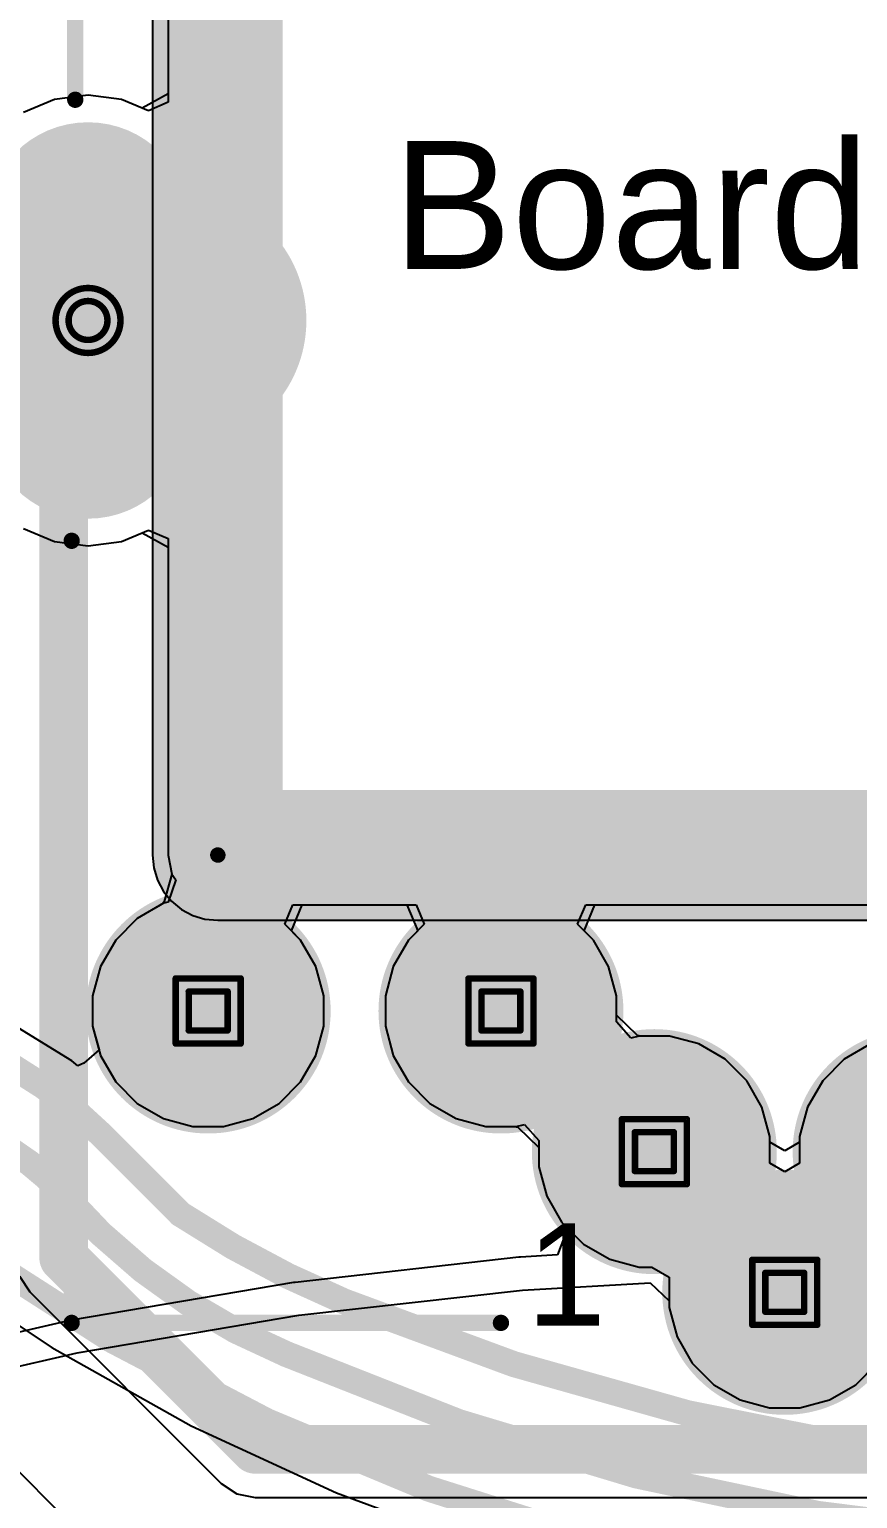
# Model space of a CAD drawing. Header units: inches. Extents: x -30 to 282, y -86 to 78.
# Drawn here: x 3.61 to 10.09, y -15.63 to -4.14 of the extents above; entities that cross this region are included whole.
import ezdxf

# ---------------------------------------------------------------- set-up
doc = ezdxf.new("R2010")
doc.units = ezdxf.units.IN
for name, color, linetype in [('Board Outline', 216, 'Continuous'), ('Bottom Layer', 5, 'Continuous'), ('Bottom Solder', 6, 'Continuous'), ('Drill Drawing', 1, 'Continuous'), ('GND 01', 76, 'Continuous'), ('GND 02', 16, 'Continuous'), ('Mechanical 13', 56, 'Continuous'), ('Multi-Layer', 9, 'Continuous'), ('Pad Holes', 156, 'Continuous'), ('PWR', 156, 'Continuous'), ('SIG 01', 90, 'Continuous'), ('Top Layer', 1, 'Continuous'), ('Top Overlay', 2, 'Continuous'), ('Top Solder', 216, 'Continuous')]:
    doc.layers.add(name, color=color, linetype=linetype)
doc.styles.add('Arial', font='', dxfattribs={"height": 0.2})
doc.styles.get('Arial').set_extended_font_data('Arial')

# ---------------------------------------------------------------- blocks, each defined once
blk = doc.blocks.new('RC01835_108')
at = {"layer": 'Bottom Layer'}
h = blk.add_hatch(color=5, dxfattribs=at)
edge = h.paths.add_edge_path()
edge.add_arc((-8, 3.05), 0.75, 180, 360)
edge.add_line((-7.25, 3.05), (-7.25, 4.55))
edge.add_arc((-8, 4.55), 0.75, 0, 180)
edge.add_line((-8.75, 4.55), (-8.75, 3.05))
h = blk.add_hatch(color=5, dxfattribs=at)
edge = h.paths.add_edge_path()
edge.add_arc((-7.06, -1.6), 0.65, 0, 360)
h = blk.add_hatch(color=5, dxfattribs=at)
edge = h.paths.add_edge_path()
edge.add_arc((-4.77, -1.6), 0.65, 0, 360)
h = blk.add_hatch(color=5, dxfattribs=at)
edge = h.paths.add_edge_path()
edge.add_arc((-3.57, -2.7), 0.65, 0, 360)
h = blk.add_hatch(color=5, dxfattribs=at)
edge = h.paths.add_edge_path()
edge.add_arc((-1.53, -2.7), 0.65, 0, 360)
h = blk.add_hatch(color=5, dxfattribs=at)
edge = h.paths.add_edge_path()
edge.add_arc((-2.55, -3.8), 0.65, 0, 360)
at = {"layer": 'Bottom Solder'}
h = blk.add_hatch(color=6, dxfattribs=at)
edge = h.paths.add_edge_path()
edge.add_arc((-8, 3.05), 0.8, 180, 360)
edge.add_line((-7.2, 3.05), (-7.2, 4.55))
edge.add_arc((-8, 4.55), 0.8, 0, 180)
edge.add_line((-8.8, 4.55), (-8.8, 3.05))
h = blk.add_hatch(color=6, dxfattribs=at)
edge = h.paths.add_edge_path()
edge.add_arc((-7.06, -1.6), 0.7, 0, 360)
h = blk.add_hatch(color=6, dxfattribs=at)
edge = h.paths.add_edge_path()
edge.add_arc((-4.77, -1.6), 0.7, 0, 360)
h = blk.add_hatch(color=6, dxfattribs=at)
edge = h.paths.add_edge_path()
edge.add_arc((-3.57, -2.7), 0.7, 0, 360)
h = blk.add_hatch(color=6, dxfattribs=at)
edge = h.paths.add_edge_path()
edge.add_arc((-1.53, -2.7), 0.7, 0, 360)
h = blk.add_hatch(color=6, dxfattribs=at)
edge = h.paths.add_edge_path()
edge.add_arc((-2.55, -3.8), 0.7, 0, 360)
at = {"layer": 'GND 01'}
h = blk.add_hatch(color=76, dxfattribs=at)
edge = h.paths.add_edge_path()
edge.add_arc((-8.7, 3.8), 1.008, 90, 270)
edge.add_line((-8.7, 2.792), (-7.3, 2.792))
edge.add_arc((-7.3, 3.8), 1.008, 270, 450)
edge.add_line((-7.3, 4.808), (-8.7, 4.808))
h = blk.add_hatch(color=76, dxfattribs=at)
edge = h.paths.add_edge_path()
edge.add_arc((-7.06, -1.6), 0.958, 0, 360)
h = blk.add_hatch(color=76, dxfattribs=at)
edge = h.paths.add_edge_path()
edge.add_arc((-4.77, -1.6), 0.958, 0, 360)
h = blk.add_hatch(color=76, dxfattribs=at)
edge = h.paths.add_edge_path()
edge.add_arc((-3.57, -2.7), 0.958, 0, 360)
h = blk.add_hatch(color=76, dxfattribs=at)
edge = h.paths.add_edge_path()
edge.add_arc((-1.53, -2.7), 0.958, 0, 360)
h = blk.add_hatch(color=76, dxfattribs=at)
edge = h.paths.add_edge_path()
edge.add_arc((-2.55, -3.8), 0.958, 0, 360)
at = {"layer": 'GND 02'}
h = blk.add_hatch(color=16, dxfattribs=at)
edge = h.paths.add_edge_path()
edge.add_arc((-8.7, 3.8), 1.008, 90, 270)
edge.add_line((-8.7, 2.792), (-7.3, 2.792))
edge.add_arc((-7.3, 3.8), 1.008, 270, 450)
edge.add_line((-7.3, 4.808), (-8.7, 4.808))
h = blk.add_hatch(color=16, dxfattribs=at)
edge = h.paths.add_edge_path()
edge.add_arc((-7.06, -1.6), 0.958, 0, 360)
h = blk.add_hatch(color=16, dxfattribs=at)
edge = h.paths.add_edge_path()
edge.add_arc((-4.77, -1.6), 0.958, 0, 360)
h = blk.add_hatch(color=16, dxfattribs=at)
edge = h.paths.add_edge_path()
edge.add_arc((-3.57, -2.7), 0.958, 0, 360)
h = blk.add_hatch(color=16, dxfattribs=at)
edge = h.paths.add_edge_path()
edge.add_arc((-1.53, -2.7), 0.958, 0, 360)
h = blk.add_hatch(color=16, dxfattribs=at)
edge = h.paths.add_edge_path()
edge.add_arc((-2.55, -3.8), 0.958, 0, 360)
at = {"layer": 'Multi-Layer'}
h = blk.add_hatch(color=9, dxfattribs=at)
edge = h.paths.add_edge_path()
edge.add_arc((-8, 3.05), 0.75, 180, 360)
edge.add_line((-7.25, 3.05), (-7.25, 4.55))
edge.add_arc((-8, 4.55), 0.75, 0, 180)
edge.add_line((-8.75, 4.55), (-8.75, 3.05))
h = blk.add_hatch(color=9, dxfattribs=at)
edge = h.paths.add_edge_path()
edge.add_arc((-7.06, -1.6), 0.65, 0, 360)
h = blk.add_hatch(color=9, dxfattribs=at)
edge = h.paths.add_edge_path()
edge.add_arc((-4.77, -1.6), 0.65, 0, 360)
h = blk.add_hatch(color=9, dxfattribs=at)
edge = h.paths.add_edge_path()
edge.add_arc((-3.57, -2.7), 0.65, 0, 360)
h = blk.add_hatch(color=9, dxfattribs=at)
edge = h.paths.add_edge_path()
edge.add_arc((-1.53, -2.7), 0.65, 0, 360)
h = blk.add_hatch(color=9, dxfattribs=at)
edge = h.paths.add_edge_path()
edge.add_arc((-2.55, -3.8), 0.65, 0, 360)
at = {"layer": 'Pad Holes'}
h = blk.add_hatch(color=7, dxfattribs=at)
edge = h.paths.add_edge_path()
edge.add_arc((-8, 3.1), 0.5, 180, 360)
edge.add_line((-7.5, 3.1), (-7.5, 4.5))
edge.add_arc((-8, 4.5), 0.5, 0, 180)
edge.add_line((-8.5, 4.5), (-8.5, 3.1))
h = blk.add_hatch(color=7, dxfattribs=at)
edge = h.paths.add_edge_path()
edge.add_arc((-7.06, -1.6), 0.45, 0, 360)
h = blk.add_hatch(color=7, dxfattribs=at)
edge = h.paths.add_edge_path()
edge.add_arc((-4.77, -1.6), 0.45, 0, 360)
h = blk.add_hatch(color=7, dxfattribs=at)
edge = h.paths.add_edge_path()
edge.add_arc((-3.57, -2.7), 0.45, 0, 360)
h = blk.add_hatch(color=7, dxfattribs=at)
edge = h.paths.add_edge_path()
edge.add_arc((-1.53, -2.7), 0.45, 0, 360)
h = blk.add_hatch(color=7, dxfattribs=at)
edge = h.paths.add_edge_path()
edge.add_arc((-2.55, -3.8), 0.45, 0, 360)
at = {"layer": 'PWR'}
h = blk.add_hatch(color=156, dxfattribs=at)
edge = h.paths.add_edge_path()
edge.add_arc((-8, 3.05), 0.75, 180, 360)
edge.add_line((-7.25, 3.05), (-7.25, 4.55))
edge.add_arc((-8, 4.55), 0.75, 0, 180)
edge.add_line((-8.75, 4.55), (-8.75, 3.05))
h = blk.add_hatch(color=156, dxfattribs=at)
edge = h.paths.add_edge_path()
edge.add_arc((-7.06, -1.6), 0.65, 0, 360)
h = blk.add_hatch(color=156, dxfattribs=at)
edge = h.paths.add_edge_path()
edge.add_arc((-4.77, -1.6), 0.65, 0, 360)
h = blk.add_hatch(color=156, dxfattribs=at)
edge = h.paths.add_edge_path()
edge.add_arc((-3.57, -2.7), 0.65, 0, 360)
h = blk.add_hatch(color=156, dxfattribs=at)
edge = h.paths.add_edge_path()
edge.add_arc((-1.53, -2.7), 0.65, 0, 360)
h = blk.add_hatch(color=156, dxfattribs=at)
edge = h.paths.add_edge_path()
edge.add_arc((-2.55, -3.8), 0.65, 0, 360)
at = {"layer": 'SIG 01'}
h = blk.add_hatch(color=90, dxfattribs=at)
edge = h.paths.add_edge_path()
edge.add_arc((-8, 3.05), 0.75, 180, 360)
edge.add_line((-7.25, 3.05), (-7.25, 4.55))
edge.add_arc((-8, 4.55), 0.75, 0, 180)
edge.add_line((-8.75, 4.55), (-8.75, 3.05))
h = blk.add_hatch(color=90, dxfattribs=at)
edge = h.paths.add_edge_path()
edge.add_arc((-7.06, -1.6), 0.65, 0, 360)
h = blk.add_hatch(color=90, dxfattribs=at)
edge = h.paths.add_edge_path()
edge.add_arc((-4.77, -1.6), 0.65, 0, 360)
h = blk.add_hatch(color=90, dxfattribs=at)
edge = h.paths.add_edge_path()
edge.add_arc((-3.57, -2.7), 0.65, 0, 360)
h = blk.add_hatch(color=90, dxfattribs=at)
edge = h.paths.add_edge_path()
edge.add_arc((-1.53, -2.7), 0.65, 0, 360)
h = blk.add_hatch(color=90, dxfattribs=at)
edge = h.paths.add_edge_path()
edge.add_arc((-2.55, -3.8), 0.65, 0, 360)
at = {"layer": 'Top Layer'}
h = blk.add_hatch(color=1, dxfattribs=at)
edge = h.paths.add_edge_path()
edge.add_arc((-8, 3.05), 0.75, 180, 360)
edge.add_line((-7.25, 3.05), (-7.25, 4.55))
edge.add_arc((-8, 4.55), 0.75, 0, 180)
edge.add_line((-8.75, 4.55), (-8.75, 3.05))
h = blk.add_hatch(color=1, dxfattribs=at)
edge = h.paths.add_edge_path()
edge.add_arc((-7.06, -1.6), 0.65, 0, 360)
h = blk.add_hatch(color=1, dxfattribs=at)
edge = h.paths.add_edge_path()
edge.add_arc((-4.77, -1.6), 0.65, 0, 360)
h = blk.add_hatch(color=1, dxfattribs=at)
edge = h.paths.add_edge_path()
edge.add_arc((-3.57, -2.7), 0.65, 0, 360)
h = blk.add_hatch(color=1, dxfattribs=at)
edge = h.paths.add_edge_path()
edge.add_arc((-1.53, -2.7), 0.65, 0, 360)
h = blk.add_hatch(color=1, dxfattribs=at)
edge = h.paths.add_edge_path()
edge.add_arc((-2.55, -3.8), 0.65, 0, 360)
at = {"layer": 'Top Solder'}
h = blk.add_hatch(color=216, dxfattribs=at)
edge = h.paths.add_edge_path()
edge.add_arc((-8, 3.05), 0.8, 180, 360)
edge.add_line((-7.2, 3.05), (-7.2, 4.55))
edge.add_arc((-8, 4.55), 0.8, 0, 180)
edge.add_line((-8.8, 4.55), (-8.8, 3.05))
h = blk.add_hatch(color=216, dxfattribs=at)
edge = h.paths.add_edge_path()
edge.add_arc((-7.06, -1.6), 0.7, 0, 360)
h = blk.add_hatch(color=216, dxfattribs=at)
edge = h.paths.add_edge_path()
edge.add_arc((-4.77, -1.6), 0.7, 0, 360)
h = blk.add_hatch(color=216, dxfattribs=at)
edge = h.paths.add_edge_path()
edge.add_arc((-3.57, -2.7), 0.7, 0, 360)
h = blk.add_hatch(color=216, dxfattribs=at)
edge = h.paths.add_edge_path()
edge.add_arc((-1.53, -2.7), 0.7, 0, 360)
h = blk.add_hatch(color=216, dxfattribs=at)
edge = h.paths.add_edge_path()
edge.add_arc((-2.55, -3.8), 0.7, 0, 360)
at = {"layer": 'Mechanical 13', "const_width": 0.12}
for points in [[(-6.985, -0.38), (-6.985, 9.01)], [(-6.984, -0.381), (6.982, -0.381)]]:
    blk.add_lwpolyline(points, dxfattribs=at)
at = {"layer": 'Mechanical 13', "const_width": 0.06}
for points in [[(-7.015, -0.38, 1), (-6.955, -0.38, 1)], [(-7.014, -0.381, 1), (-6.954, -0.381, 1)]]:
    blk.add_lwpolyline(points, format="xyb", close=True, dxfattribs=at)
at = {"layer": 'Top Overlay', "const_width": 0.127}
for points in [[(-8.1, 5.526), (-8.1, 11.811)], [(-8.128, 2.077), (-8.128, -4.039)], [(-8.128, -4.039), (-4.77, -4.039)]]:
    blk.add_lwpolyline(points, dxfattribs=at)
at = {"layer": 'Top Overlay', "const_width": 0.0635}
for points in [[(-8.132, 5.526, 1), (-8.068, 5.526, 1)], [(-8.16, 2.077, 1), (-8.096, 2.077, 1)], [(-8.16, -4.039, 1), (-8.096, -4.039, 1)], [(-8.16, -4.039, 1), (-8.096, -4.039, 1)], [(-4.802, -4.039, 1), (-4.738, -4.039, 1)]]:
    blk.add_lwpolyline(points, format="xyb", close=True, dxfattribs=at)
at = {"layer": 'Mechanical 13', "style": 'Arial'}
blk.add_text('Board Cutout', height=1, rotation=360, dxfattribs=at).set_placement((-5.616, 4.203))
at = {"layer": 'Top Overlay', "style": 'Arial'}
blk.add_text('1', height=0.8, rotation=360, dxfattribs=at).set_placement((-4.57, -4.06))

msp = doc.modelspace()

# ---------------------------------------------------------------- linework, layer by layer
at = {"layer": 'Board Outline', "const_width": 0.254}
for points in [[(5.081, -10.593), (5.081, -1.228)], [(5.081, -10.593), (19.048, -10.593)]]:
    msp.add_lwpolyline(points, dxfattribs=at)
at = {"layer": 'Board Outline', "const_width": 0.127}
msp.add_lwpolyline([(5.018, -10.593, 1), (5.145, -10.593, 1)], format="xyb", close=True, dxfattribs=at)
msp.add_lwpolyline([(5.018, -10.593, 1), (5.145, -10.593, 1)], format="xyb", close=True, dxfattribs=at)
at = {"layer": 'Bottom Layer'}
for p, q in [((4.693, -1.617), (4.693, -4.706)), ((3.804, -4.684), (3.56, -4.785)), ((4.066, -4.649), (3.804, -4.684)), ((4.328, -4.684), (4.066, -4.649)), ((4.54, -4.772), (4.328, -4.684)), ((4.693, -4.706), (4.54, -4.772)), ((7.896, -11.134), (7.959, -10.981)), ((7.959, -10.981), (16.173, -10.981)), ((8.019, -11.257), (7.896, -11.134)), ((8.138, -11.463), (8.019, -11.257)), ((8.2, -11.693), (8.138, -11.463)), ((8.2, -11.898), (8.2, -11.693)), ((8.313, -12.025), (8.2, -11.898)), ((8.377, -12.008), (8.313, -12.025)), ((8.615, -12.008), (8.377, -12.008)), ((8.845, -12.07), (8.615, -12.008)), ((9.051, -12.189), (8.845, -12.07)), ((10.187, -12.07), (9.981, -12.189)), ((9.219, -12.357), (9.051, -12.189)), ((9.981, -12.189), (9.813, -12.357)), ((9.338, -12.563), (9.219, -12.357)), ((9.813, -12.357), (9.694, -12.563)), ((9.4, -12.793), (9.338, -12.563)), ((9.694, -12.563), (9.632, -12.793)), ((9.4, -13.002), (9.4, -12.793)), ((9.632, -12.793), (9.632, -13.002)), ((9.516, -13.069), (9.4, -13.002)), ((9.632, -13.002), (9.516, -13.069)), ((3.529, -13.886), (3.611, -14.008)), ((3.611, -14.008), (5.108, -15.506)), ((5.108, -15.506), (5.23, -15.587)), ((5.23, -15.587), (5.374, -15.616)), ((5.374, -15.616), (17.944, -15.616))]:
    msp.add_line(p, q, dxfattribs=at)
at = {"layer": 'Bottom Layer', "const_width": 0.381}
for points in [[(2.402, -6.412), (3.876, -6.412)], [(3.876, -6.602), (4.066, -6.412)], [(3.876, -6.412), (3.912, -6.412)], [(3.912, -6.412), (4.066, -6.412)], [(3.876, -13.743), (3.876, -6.602)], [(3.876, -13.743), (5.374, -15.24)], [(5.374, -15.24), (17.944, -15.24)]]:
    msp.add_lwpolyline(points, dxfattribs=at)
at = {"layer": 'Bottom Layer', "const_width": 0.191}
for points in [[(3.781, -6.412, 1), (3.971, -6.412, 1)], [(3.781, -6.412, 1), (3.971, -6.412, 1)], [(3.816, -6.412, 1), (4.007, -6.412, 1)], [(3.816, -6.412, 1), (4.007, -6.412, 1)], [(3.971, -6.412, 1), (4.161, -6.412, 1)], [(3.971, -6.412, 1), (4.161, -6.412, 1)], [(3.781, -6.602, 1), (3.971, -6.602, 1)], [(3.781, -6.602, 1), (3.971, -6.602, 1)], [(3.781, -13.743, 1), (3.971, -13.743, 1)], [(3.781, -13.743, 1), (3.971, -13.743, 1)], [(5.279, -15.24, 1), (5.469, -15.24, 1)], [(5.279, -15.24, 1), (5.469, -15.24, 1)]]:
    msp.add_lwpolyline(points, format="xyb", close=True, dxfattribs=at)
at = {"layer": 'Drill Drawing'}
for points, const_width in [([(4.32, -6.412, 1), (3.812, -6.412, 1)], 0.0508), ([(4.218, -6.412, 1), (3.914, -6.412, 1)], 0.0508), ([(3.799, -6.412, 1), (3.825, -6.412, 1)], 0.0254), ([(3.901, -6.412, 1), (3.926, -6.412, 1)], 0.0254), ([(4.206, -6.412, 1), (4.231, -6.412, 1)], 0.0254), ([(4.307, -6.412, 1), (4.333, -6.412, 1)], 0.0254), ([(4.739, -11.558, 1), (4.765, -11.558, 1)], 0.0254), ([(4.739, -11.558, 1), (4.765, -11.558, 1)], 0.0254), ([(5.247, -11.558, 1), (5.273, -11.558, 1)], 0.0254), ([(5.247, -11.558, 1), (5.273, -11.558, 1)], 0.0254), ([(7.029, -11.558, 1), (7.055, -11.558, 1)], 0.0254), ([(7.029, -11.558, 1), (7.055, -11.558, 1)], 0.0254), ([(7.537, -11.558, 1), (7.563, -11.558, 1)], 0.0254), ([(7.537, -11.558, 1), (7.563, -11.558, 1)], 0.0254), ([(4.841, -11.66, 1), (4.866, -11.66, 1)], 0.0254), ([(4.841, -11.66, 1), (4.866, -11.66, 1)], 0.0254), ([(5.146, -11.66, 1), (5.171, -11.66, 1)], 0.0254), ([(5.146, -11.66, 1), (5.171, -11.66, 1)], 0.0254), ([(7.131, -11.66, 1), (7.156, -11.66, 1)], 0.0254), ([(7.131, -11.66, 1), (7.156, -11.66, 1)], 0.0254), ([(7.436, -11.66, 1), (7.461, -11.66, 1)], 0.0254), ([(7.436, -11.66, 1), (7.461, -11.66, 1)], 0.0254), ([(4.841, -11.964, 1), (4.866, -11.964, 1)], 0.0254), ([(4.841, -11.964, 1), (4.866, -11.964, 1)], 0.0254), ([(5.146, -11.964, 1), (5.171, -11.964, 1)], 0.0254), ([(5.146, -11.964, 1), (5.171, -11.964, 1)], 0.0254), ([(7.131, -11.964, 1), (7.156, -11.964, 1)], 0.0254), ([(7.131, -11.964, 1), (7.156, -11.964, 1)], 0.0254), ([(7.436, -11.964, 1), (7.461, -11.964, 1)], 0.0254), ([(7.436, -11.964, 1), (7.461, -11.964, 1)], 0.0254), ([(4.739, -12.066, 1), (4.765, -12.066, 1)], 0.0254), ([(4.739, -12.066, 1), (4.765, -12.066, 1)], 0.0254), ([(5.247, -12.066, 1), (5.273, -12.066, 1)], 0.0254), ([(5.247, -12.066, 1), (5.273, -12.066, 1)], 0.0254), ([(7.029, -12.066, 1), (7.055, -12.066, 1)], 0.0254), ([(7.029, -12.066, 1), (7.055, -12.066, 1)], 0.0254), ([(7.537, -12.066, 1), (7.563, -12.066, 1)], 0.0254), ([(7.537, -12.066, 1), (7.563, -12.066, 1)], 0.0254), ([(8.229, -12.658, 1), (8.255, -12.658, 1)], 0.0254), ([(8.229, -12.658, 1), (8.255, -12.658, 1)], 0.0254), ([(8.737, -12.658, 1), (8.763, -12.658, 1)], 0.0254), ([(8.737, -12.658, 1), (8.763, -12.658, 1)], 0.0254), ([(8.331, -12.76, 1), (8.356, -12.76, 1)], 0.0254), ([(8.331, -12.76, 1), (8.356, -12.76, 1)], 0.0254), ([(8.636, -12.76, 1), (8.661, -12.76, 1)], 0.0254), ([(8.636, -12.76, 1), (8.661, -12.76, 1)], 0.0254), ([(8.331, -13.064, 1), (8.356, -13.064, 1)], 0.0254), ([(8.331, -13.064, 1), (8.356, -13.064, 1)], 0.0254), ([(8.636, -13.064, 1), (8.661, -13.064, 1)], 0.0254), ([(8.636, -13.064, 1), (8.661, -13.064, 1)], 0.0254), ([(8.229, -13.166, 1), (8.255, -13.166, 1)], 0.0254), ([(8.229, -13.166, 1), (8.255, -13.166, 1)], 0.0254), ([(8.737, -13.166, 1), (8.763, -13.166, 1)], 0.0254), ([(8.737, -13.166, 1), (8.763, -13.166, 1)], 0.0254), ([(9.249, -13.758, 1), (9.275, -13.758, 1)], 0.0254), ([(9.249, -13.758, 1), (9.275, -13.758, 1)], 0.0254), ([(9.757, -13.758, 1), (9.783, -13.758, 1)], 0.0254), ([(9.757, -13.758, 1), (9.783, -13.758, 1)], 0.0254), ([(9.351, -13.86, 1), (9.376, -13.86, 1)], 0.0254), ([(9.351, -13.86, 1), (9.376, -13.86, 1)], 0.0254), ([(9.656, -13.86, 1), (9.681, -13.86, 1)], 0.0254), ([(9.656, -13.86, 1), (9.681, -13.86, 1)], 0.0254), ([(9.249, -14.266, 1), (9.275, -14.266, 1)], 0.0254), ([(9.249, -14.266, 1), (9.275, -14.266, 1)], 0.0254), ([(9.351, -14.164, 1), (9.376, -14.164, 1)], 0.0254), ([(9.351, -14.164, 1), (9.376, -14.164, 1)], 0.0254), ([(9.656, -14.164, 1), (9.681, -14.164, 1)], 0.0254), ([(9.656, -14.164, 1), (9.681, -14.164, 1)], 0.0254), ([(9.757, -14.266, 1), (9.783, -14.266, 1)], 0.0254), ([(9.757, -14.266, 1), (9.783, -14.266, 1)], 0.0254)]:
    msp.add_lwpolyline(points, format="xyb", close=True, dxfattribs=dict(at, const_width=const_width))
at = {"layer": 'Drill Drawing', "const_width": 0.0508}
for points in [[(4.752, -11.558), (5.26, -11.558)], [(4.752, -12.066), (4.752, -11.558)], [(5.26, -12.066), (5.26, -11.558)], [(7.042, -11.558), (7.55, -11.558)], [(7.042, -12.066), (7.042, -11.558)], [(7.55, -12.066), (7.55, -11.558)], [(4.854, -11.66), (5.158, -11.66)], [(4.854, -11.964), (4.854, -11.66)], [(5.158, -11.964), (5.158, -11.66)], [(7.144, -11.66), (7.448, -11.66)], [(7.144, -11.964), (7.144, -11.66)], [(7.448, -11.964), (7.448, -11.66)], [(4.854, -11.964), (5.158, -11.964)], [(7.144, -11.964), (7.448, -11.964)], [(4.752, -12.066), (5.26, -12.066)], [(7.042, -12.066), (7.55, -12.066)], [(8.242, -12.658), (8.75, -12.658)], [(8.242, -13.166), (8.242, -12.658)], [(8.75, -13.166), (8.75, -12.658)], [(8.344, -12.76), (8.648, -12.76)], [(8.344, -13.064), (8.344, -12.76)], [(8.648, -13.064), (8.648, -12.76)], [(8.344, -13.064), (8.648, -13.064)], [(8.242, -13.166), (8.75, -13.166)], [(9.262, -13.758), (9.77, -13.758)], [(9.262, -14.266), (9.262, -13.758)], [(9.77, -14.266), (9.77, -13.758)], [(9.364, -13.86), (9.668, -13.86)], [(9.364, -14.164), (9.364, -13.86)], [(9.668, -14.164), (9.668, -13.86)], [(9.262, -14.266), (9.77, -14.266)], [(9.364, -14.164), (9.668, -14.164)]]:
    msp.add_lwpolyline(points, dxfattribs=at)
at = {"layer": 'GND 01'}
for p, q in [((4.571, -1.739), (4.571, -10.593)), ((4.571, -10.593), (4.58, -10.693)), ((4.58, -10.693), (4.609, -10.788)), ((4.609, -10.788), (4.657, -10.877)), ((4.657, -10.877), (4.72, -10.954)), ((4.72, -10.954), (4.797, -11.017)), ((4.797, -11.017), (4.886, -11.065)), ((4.886, -11.065), (4.981, -11.094)), ((4.981, -11.094), (5.081, -11.103)), ((5.081, -11.103), (19.048, -11.103))]:
    msp.add_line(p, q, dxfattribs=at)
at = {"layer": 'GND 01', "const_width": 1.016}
for points in [[(5.081, -10.593), (5.081, -1.228)], [(5.081, -10.593), (19.048, -10.593)]]:
    msp.add_lwpolyline(points, dxfattribs=at)
at = {"layer": 'GND 01', "const_width": 0.508}
msp.add_lwpolyline([(4.827, -10.593, 1), (5.335, -10.593, 1)], format="xyb", close=True, dxfattribs=at)
msp.add_lwpolyline([(4.827, -10.593, 1), (5.335, -10.593, 1)], format="xyb", close=True, dxfattribs=at)
at = {"layer": 'GND 02'}
for p, q in [((4.571, -1.739), (4.571, -10.593)), ((4.571, -10.593), (4.58, -10.693)), ((4.58, -10.693), (4.609, -10.788)), ((4.609, -10.788), (4.657, -10.877)), ((4.657, -10.877), (4.72, -10.954)), ((4.72, -10.954), (4.797, -11.017)), ((4.797, -11.017), (4.886, -11.065)), ((4.886, -11.065), (4.981, -11.094)), ((4.981, -11.094), (5.081, -11.103)), ((5.081, -11.103), (19.048, -11.103))]:
    msp.add_line(p, q, dxfattribs=at)
at = {"layer": 'GND 02', "const_width": 1.016}
for points in [[(5.081, -10.593), (5.081, -1.228)], [(5.081, -10.593), (19.048, -10.593)]]:
    msp.add_lwpolyline(points, dxfattribs=at)
at = {"layer": 'GND 02', "const_width": 0.508}
msp.add_lwpolyline([(4.827, -10.593, 1), (5.335, -10.593, 1)], format="xyb", close=True, dxfattribs=at)
msp.add_lwpolyline([(4.827, -10.593, 1), (5.335, -10.593, 1)], format="xyb", close=True, dxfattribs=at)
at = {"layer": 'PWR'}
for p, q in [((4.693, -1.617), (4.693, -4.64)), ((3.804, -4.684), (3.56, -4.785)), ((4.066, -4.649), (3.804, -4.684)), ((4.328, -4.684), (4.066, -4.649)), ((4.489, -4.751), (4.328, -4.684)), ((4.693, -4.64), (4.489, -4.751)), ((3.56, -8.039), (3.804, -8.14)), ((3.804, -8.14), (4.066, -8.175)), ((4.066, -8.175), (4.328, -8.14)), ((4.328, -8.14), (4.489, -8.073)), ((4.489, -8.073), (4.693, -8.184)), ((4.693, -8.184), (4.693, -10.593)), ((4.693, -10.593), (4.722, -10.742)), ((4.722, -10.742), (4.661, -10.955)), ((4.722, -10.742), (4.722, -10.742)), ((4.638, -10.981), (4.451, -11.089)), ((4.661, -10.955), (4.638, -10.981)), ((5.657, -11.185), (5.741, -10.981)), ((5.741, -10.981), (6.561, -10.981)), ((6.561, -10.981), (6.645, -11.185)), ((7.947, -11.185), (8.031, -10.981)), ((8.031, -10.981), (16.101, -10.981)), ((4.451, -11.089), (4.283, -11.257)), ((4.283, -11.257), (4.164, -11.463)), ((5.729, -11.257), (5.657, -11.185)), ((5.848, -11.463), (5.729, -11.257)), ((6.573, -11.257), (6.454, -11.463)), ((6.645, -11.185), (6.573, -11.257)), ((8.019, -11.257), (7.947, -11.185)), ((8.138, -11.463), (8.019, -11.257)), ((4.164, -11.463), (4.102, -11.693)), ((5.91, -11.693), (5.848, -11.463)), ((6.454, -11.463), (6.392, -11.693)), ((8.2, -11.693), (8.138, -11.463)), ((4.102, -11.693), (4.102, -11.931)), ((5.91, -11.931), (5.91, -11.693)), ((6.392, -11.693), (6.392, -11.931)), ((8.2, -11.845), (8.2, -11.693)), ((4.102, -11.931), (4.164, -12.161)), ((5.848, -12.161), (5.91, -11.931)), ((6.392, -11.931), (6.454, -12.161)), ((8.364, -12.003), (8.2, -11.845)), ((8.39, -12.008), (8.364, -12.003)), ((8.615, -12.008), (8.39, -12.008)), ((8.845, -12.07), (8.615, -12.008)), ((4.164, -12.161), (4.283, -12.367)), ((5.729, -12.367), (5.848, -12.161)), ((6.454, -12.161), (6.573, -12.367)), ((9.051, -12.189), (8.845, -12.07)), ((10.187, -12.07), (9.981, -12.189)), ((9.219, -12.357), (9.051, -12.189)), ((9.981, -12.189), (9.813, -12.357)), ((4.283, -12.367), (4.451, -12.535)), ((5.561, -12.535), (5.729, -12.367)), ((6.573, -12.367), (6.741, -12.535)), ((9.338, -12.563), (9.219, -12.357)), ((9.813, -12.357), (9.694, -12.563)), ((4.451, -12.535), (4.657, -12.654)), ((5.355, -12.654), (5.561, -12.535)), ((6.741, -12.535), (6.947, -12.654)), ((9.4, -12.793), (9.338, -12.563)), ((9.694, -12.563), (9.632, -12.793)), ((4.657, -12.654), (4.887, -12.716)), ((4.887, -12.716), (5.125, -12.716)), ((5.125, -12.716), (5.355, -12.654)), ((6.947, -12.654), (7.177, -12.716)), ((7.177, -12.716), (7.402, -12.716)), ((7.402, -12.716), (7.428, -12.721)), ((7.428, -12.721), (7.592, -12.879)), ((9.4, -12.839), (9.4, -12.793)), ((9.516, -12.906), (9.4, -12.839)), ((9.632, -12.839), (9.516, -12.906)), ((9.632, -12.793), (9.632, -12.839)), ((7.592, -12.879), (7.592, -13.031)), ((7.592, -13.031), (7.654, -13.261)), ((7.654, -13.261), (7.773, -13.467)), ((7.817, -13.512), (7.738, -13.719)), ((7.773, -13.467), (7.817, -13.512)), ((7.436, -13.737), (5.687, -13.934)), ((7.443, -13.737), (7.436, -13.737)), ((7.45, -13.736), (7.443, -13.737)), ((7.738, -13.719), (7.45, -13.736)), ((5.673, -13.936), (3.938, -14.231)), ((5.68, -13.936), (5.673, -13.936)), ((5.687, -13.934), (5.68, -13.936)), ((5.716, -14.191), (7.465, -13.994)), ((7.465, -13.994), (8.464, -13.938)), ((8.464, -13.938), (8.612, -14.078)), ((8.612, -14.078), (8.612, -14.131)), ((8.612, -14.131), (8.674, -14.361)), ((3.924, -14.233), (2.209, -14.625)), ((3.931, -14.233), (3.924, -14.233)), ((3.938, -14.231), (3.931, -14.233)), ((3.982, -14.486), (5.716, -14.191)), ((8.674, -14.361), (8.793, -14.567)), ((2.266, -14.877), (3.982, -14.486)), ((8.793, -14.567), (8.961, -14.735)), ((10.071, -14.735), (10.239, -14.567)), ((8.961, -14.735), (9.167, -14.854)), ((9.865, -14.854), (10.071, -14.735)), ((9.167, -14.854), (9.397, -14.916)), ((9.397, -14.916), (9.635, -14.916)), ((9.635, -14.916), (9.865, -14.854))]:
    msp.add_line(p, q, dxfattribs=at)
at = {"layer": 'SIG 01'}
for p, q in [((4.693, -1.617), (4.693, -4.64)), ((3.804, -4.684), (3.56, -4.785)), ((4.066, -4.649), (3.804, -4.684)), ((4.328, -4.684), (4.066, -4.649)), ((4.489, -4.751), (4.328, -4.684)), ((4.693, -4.64), (4.489, -4.751)), ((3.56, -8.039), (3.804, -8.14)), ((3.804, -8.14), (4.066, -8.175)), ((4.066, -8.175), (4.328, -8.14)), ((4.328, -8.14), (4.489, -8.073)), ((4.489, -8.073), (4.693, -8.184)), ((4.693, -8.184), (4.693, -10.593)), ((4.693, -10.593), (4.722, -10.742)), ((4.722, -10.742), (4.661, -10.955)), ((4.722, -10.742), (4.722, -10.742)), ((4.638, -10.981), (4.451, -11.089)), ((4.661, -10.955), (4.638, -10.981)), ((7.947, -11.185), (8.031, -10.981)), ((8.031, -10.981), (16.101, -10.981)), ((4.451, -11.089), (4.283, -11.257)), ((4.283, -11.257), (4.164, -11.463)), ((8.019, -11.257), (7.947, -11.185)), ((8.138, -11.463), (8.019, -11.257)), ((4.164, -11.463), (4.102, -11.693)), ((8.2, -11.693), (8.138, -11.463)), ((4.102, -11.693), (4.102, -11.931)), ((8.2, -11.845), (8.2, -11.693)), ((3.939, -12.202), (3.451, -11.903)), ((4.102, -11.931), (4.152, -12.117)), ((8.364, -12.003), (8.2, -11.845)), ((8.39, -12.008), (8.364, -12.003)), ((8.615, -12.008), (8.39, -12.008)), ((8.845, -12.07), (8.615, -12.008)), ((4.152, -12.117), (4.032, -12.22)), ((9.051, -12.189), (8.845, -12.07)), ((10.187, -12.07), (9.981, -12.189)), ((3.985, -12.241), (3.939, -12.202)), ((4.032, -12.22), (3.985, -12.241)), ((9.219, -12.357), (9.051, -12.189)), ((9.981, -12.189), (9.813, -12.357)), ((9.338, -12.563), (9.219, -12.357)), ((9.813, -12.357), (9.694, -12.563)), ((9.4, -12.793), (9.338, -12.563)), ((9.694, -12.563), (9.632, -12.793)), ((9.4, -12.839), (9.4, -12.793)), ((9.516, -12.906), (9.4, -12.839)), ((9.632, -12.839), (9.516, -12.906)), ((9.632, -12.793), (9.632, -12.839)), ((5.07, -16.959), (1.671, -13.56)), ((3.037, -13.947), (3.782, -14.444)), ((3.782, -14.444), (4.874, -15.056)), ((4.874, -15.056), (6.01, -15.58)), ((6.01, -15.58), (7.184, -16.013))]:
    msp.add_line(p, q, dxfattribs=at)
at = {"layer": 'SIG 01', "const_width": 0.203}
for points in [[(1.792, -11.796, -0.198986), (4.168, -12.778)], [(2.472, -12.618, -0.212842), (3.866, -13.238)], [(3.867, -13.239, -0.000104), (3.866, -13.238)], [(5.617, -14.495, -0.117935), (3.867, -13.239)], [(6.071, -14.084, -0.048578), (4.789, -13.4)], [(12.111, -16.501, -0.154746), (3.095, -13.643)], [(12.961, -15.454, -0.098732), (6.071, -14.084)], [(12.664, -15.986, -0.104696), (5.617, -14.495)]]:
    msp.add_lwpolyline(points, format="xyb", dxfattribs=at)
for points in [[(4.168, -12.778), (4.775, -13.385)], [(4.775, -13.385), (4.789, -13.4)]]:
    msp.add_lwpolyline(points, dxfattribs=at)
at = {"layer": 'SIG 01', "const_width": 0.102}
for points in [[(4.117, -12.778, 1), (4.219, -12.778, 1)], [(4.117, -12.778, 1), (4.219, -12.778, 1)], [(3.815, -13.238, 1), (3.917, -13.238, 1)], [(3.815, -13.238, 1), (3.917, -13.238, 1)], [(3.816, -13.239, 1), (3.918, -13.239, 1)], [(3.816, -13.239, 1), (3.918, -13.239, 1)], [(4.724, -13.385, 1), (4.825, -13.385, 1)], [(4.724, -13.385, 1), (4.825, -13.385, 1)], [(4.738, -13.4, 1), (4.84, -13.4, 1)], [(4.738, -13.4, 1), (4.84, -13.4, 1)], [(6.021, -14.084, 1), (6.122, -14.084, 1)], [(6.021, -14.084, 1), (6.122, -14.084, 1)], [(5.566, -14.495, 1), (5.668, -14.495, 1)], [(5.566, -14.495, 1), (5.668, -14.495, 1)]]:
    msp.add_lwpolyline(points, format="xyb", close=True, dxfattribs=at)
at = {"layer": 'Top Layer'}
for p, q in [((4.693, -1.617), (4.693, -4.706)), ((3.804, -4.684), (3.56, -4.785)), ((4.066, -4.649), (3.804, -4.684)), ((4.328, -4.684), (4.066, -4.649)), ((4.54, -4.772), (4.328, -4.684)), ((4.693, -4.706), (4.54, -4.772)), ((3.56, -8.039), (3.804, -8.14)), ((3.804, -8.14), (4.066, -8.175)), ((4.066, -8.175), (4.328, -8.14)), ((4.328, -8.14), (4.54, -8.052)), ((4.54, -8.052), (4.693, -8.118)), ((4.693, -8.118), (4.693, -10.593)), ((4.693, -10.593), (4.722, -10.742)), ((4.752, -10.786), (4.692, -10.96)), ((4.722, -10.742), (4.752, -10.786)), ((4.657, -10.97), (4.451, -11.089)), ((4.692, -10.96), (4.657, -10.97)), ((5.606, -11.134), (5.669, -10.981)), ((5.669, -10.981), (6.633, -10.981)), ((6.633, -10.981), (6.696, -11.134)), ((7.896, -11.134), (7.959, -10.981)), ((7.959, -10.981), (16.173, -10.981)), ((4.451, -11.089), (4.283, -11.257)), ((5.729, -11.257), (5.606, -11.134)), ((6.696, -11.134), (6.573, -11.257)), ((8.019, -11.257), (7.896, -11.134)), ((4.283, -11.257), (4.164, -11.463)), ((5.848, -11.463), (5.729, -11.257)), ((6.573, -11.257), (6.454, -11.463)), ((8.138, -11.463), (8.019, -11.257)), ((4.164, -11.463), (4.102, -11.693)), ((5.91, -11.693), (5.848, -11.463)), ((6.454, -11.463), (6.392, -11.693)), ((8.2, -11.693), (8.138, -11.463)), ((4.102, -11.693), (4.102, -11.931)), ((5.91, -11.931), (5.91, -11.693)), ((6.392, -11.693), (6.392, -11.931)), ((8.2, -11.898), (8.2, -11.693)), ((4.102, -11.931), (4.164, -12.161)), ((5.848, -12.161), (5.91, -11.931)), ((6.392, -11.931), (6.454, -12.161)), ((8.313, -12.025), (8.2, -11.898)), ((8.377, -12.008), (8.313, -12.025)), ((8.615, -12.008), (8.377, -12.008)), ((8.845, -12.07), (8.615, -12.008)), ((4.164, -12.161), (4.283, -12.367)), ((5.729, -12.367), (5.848, -12.161)), ((6.454, -12.161), (6.573, -12.367)), ((9.051, -12.189), (8.845, -12.07)), ((10.187, -12.07), (9.981, -12.189)), ((9.219, -12.357), (9.051, -12.189)), ((9.981, -12.189), (9.813, -12.357)), ((4.283, -12.367), (4.451, -12.535)), ((5.561, -12.535), (5.729, -12.367)), ((6.573, -12.367), (6.741, -12.535)), ((9.338, -12.563), (9.219, -12.357)), ((9.813, -12.357), (9.694, -12.563)), ((4.451, -12.535), (4.657, -12.654)), ((5.355, -12.654), (5.561, -12.535)), ((6.741, -12.535), (6.947, -12.654)), ((9.4, -12.793), (9.338, -12.563)), ((9.694, -12.563), (9.632, -12.793)), ((4.657, -12.654), (4.887, -12.716)), ((4.887, -12.716), (5.125, -12.716)), ((5.125, -12.716), (5.355, -12.654)), ((6.947, -12.654), (7.177, -12.716)), ((7.177, -12.716), (7.415, -12.716)), ((7.415, -12.716), (7.479, -12.699)), ((7.479, -12.699), (7.592, -12.826)), ((7.592, -12.826), (7.592, -13.031)), ((9.4, -13.002), (9.4, -12.793)), ((9.632, -12.793), (9.632, -13.002)), ((7.592, -13.031), (7.654, -13.261)), ((9.516, -13.069), (9.4, -13.002)), ((9.632, -13.002), (9.516, -13.069)), ((7.654, -13.261), (7.773, -13.467)), ((7.773, -13.467), (7.941, -13.635)), ((7.941, -13.635), (8.147, -13.754)), ((8.147, -13.754), (8.377, -13.816)), ((8.377, -13.816), (8.475, -13.816)), ((8.475, -13.816), (8.612, -13.893)), ((8.612, -13.893), (8.612, -14.131)), ((8.612, -14.131), (8.674, -14.361)), ((8.674, -14.361), (8.793, -14.567)), ((8.793, -14.567), (8.961, -14.735)), ((10.071, -14.735), (10.239, -14.567)), ((8.961, -14.735), (9.167, -14.854)), ((9.865, -14.854), (10.071, -14.735)), ((9.167, -14.854), (9.397, -14.916)), ((9.397, -14.916), (9.635, -14.916)), ((9.635, -14.916), (9.865, -14.854))]:
    msp.add_line(p, q, dxfattribs=at)

# ---------------------------------------------------------------- block references
msp.add_blockref('RC01835_108', (12.066, -10.212))

doc.saveas('drawing.dxf')
